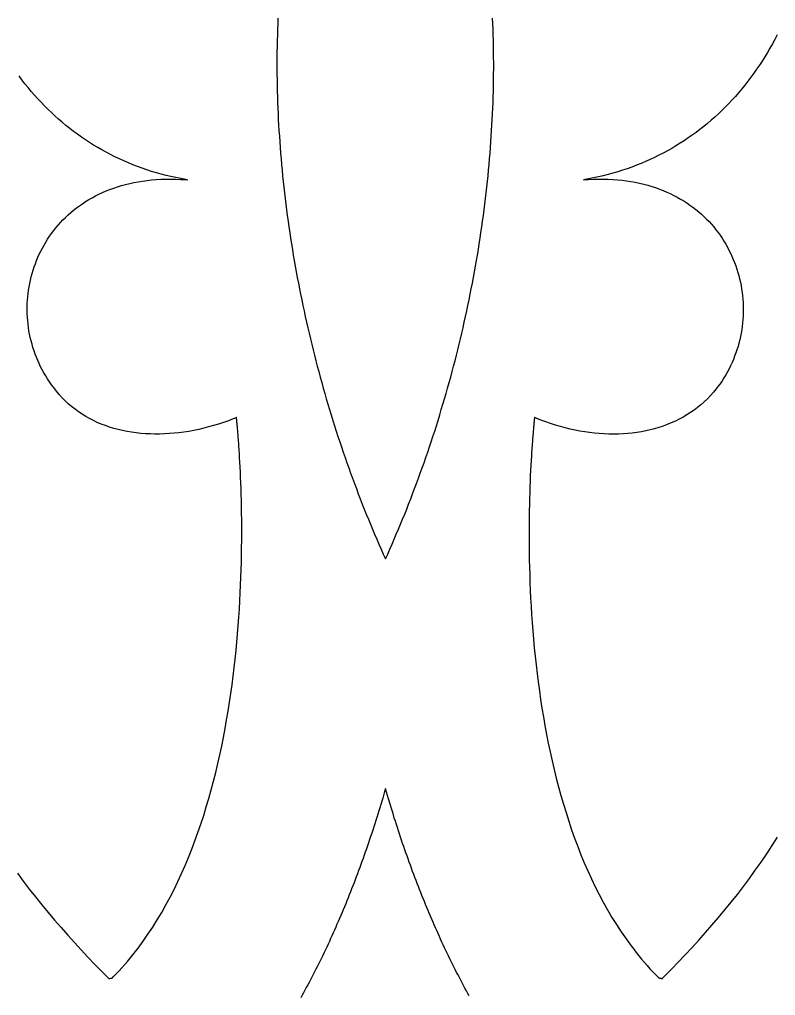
# Model space of a CAD drawing. Extents: x -52 to 64, y -91 to -51.
# Drawn here: x -24.62 to -13.07, y -79.75 to -64.84 of the extents above; entities that cross this region are included whole.
import ezdxf

# ---------------------------------------------------------------- set-up
doc = ezdxf.new("R2010")
doc.units = 0
doc.header["$MEASUREMENT"] = 0
doc.layers.add('LAYER_1', color=18, linetype='CONTINUOUS')

msp = doc.modelspace()

# ---------------------------------------------------------------- linework, layer by layer
at = {"layer": 'LAYER_1'}
for points in [[(-20.669, -64.822), (-20.672, -64.907), (-20.675, -64.992), (-20.678, -65.077), (-20.68, -65.163), (-20.682, -65.248), (-20.684, -65.334), (-20.684, -65.42), (-20.685, -65.505), (-20.685, -65.591), (-20.684, -65.677), (-20.683, -65.763), (-20.682, -65.849), (-20.68, -65.935), (-20.678, -66.021), (-20.675, -66.108), (-20.671, -66.194), (-20.668, -66.28), (-20.664, -66.367), (-20.659, -66.453), (-20.654, -66.539), (-20.648, -66.626), (-20.642, -66.712), (-20.636, -66.799), (-20.629, -66.885), (-20.622, -66.972), (-20.614, -67.058), (-20.606, -67.145), (-20.598, -67.232), (-20.589, -67.318), (-20.579, -67.405), (-20.57, -67.491), (-20.559, -67.578), (-20.549, -67.664), (-20.538, -67.75), (-20.526, -67.837), (-20.514, -67.923), (-20.502, -68.009), (-20.489, -68.096), (-20.476, -68.182), (-20.463, -68.268), (-20.449, -68.354), (-20.435, -68.44), (-20.42, -68.526), (-20.405, -68.612), (-20.389, -68.697), (-20.374, -68.783), (-20.357, -68.869), (-20.341, -68.954), (-20.324, -69.04), (-20.306, -69.125), (-20.288, -69.21), (-20.27, -69.295), (-20.252, -69.38), (-20.233, -69.465), (-20.213, -69.55), (-20.194, -69.634), (-20.174, -69.719), (-20.153, -69.803), (-20.133, -69.887), (-20.111, -69.971), (-20.09, -70.055), (-20.068, -70.139), (-20.046, -70.222), (-20.023, -70.306), (-20, -70.389), (-19.977, -70.472), (-19.954, -70.555), (-19.93, -70.637), (-19.905, -70.72), (-19.881, -70.802), (-19.856, -70.884), (-19.83, -70.966), (-19.805, -71.048), (-19.779, -71.129), (-19.752, -71.211), (-19.726, -71.292), (-19.699, -71.372), (-19.671, -71.453), (-19.644, -71.533), (-19.616, -71.613), (-19.588, -71.693), (-19.559, -71.773), (-19.53, -71.852), (-19.501, -71.931), (-19.471, -72.01), (-19.441, -72.089), (-19.411, -72.167), (-19.381, -72.245), (-19.35, -72.323), (-19.319, -72.4), (-19.288, -72.478), (-19.256, -72.554), (-19.224, -72.631), (-19.192, -72.707), (-19.159, -72.783), (-19.126, -72.859), (-19.093, -72.934), (-19.06, -73.009), (-19.026, -73.084), (-18.992, -73.009), (-18.959, -72.934), (-18.926, -72.859), (-18.893, -72.783), (-18.861, -72.707), (-18.828, -72.631), (-18.796, -72.554), (-18.765, -72.478), (-18.733, -72.4), (-18.702, -72.323), (-18.672, -72.245), (-18.641, -72.167), (-18.611, -72.089), (-18.581, -72.01), (-18.552, -71.931), (-18.523, -71.852), (-18.494, -71.773), (-18.465, -71.693), (-18.437, -71.613), (-18.409, -71.533), (-18.381, -71.453), (-18.354, -71.372), (-18.327, -71.292), (-18.301, -71.211), (-18.274, -71.129), (-18.249, -71.048), (-18.223, -70.966), (-18.198, -70.884), (-18.173, -70.802), (-18.148, -70.72), (-18.124, -70.637), (-18.1, -70.555), (-18.077, -70.472), (-18.053, -70.389), (-18.03, -70.306), (-18.008, -70.222), (-17.986, -70.139), (-17.964, -70.055), (-17.943, -69.971), (-17.922, -69.887), (-17.901, -69.803), (-17.881, -69.719), (-17.861, -69.634), (-17.841, -69.55), (-17.822, -69.465), (-17.803, -69.38), (-17.785, -69.295), (-17.767, -69.21), (-17.749, -69.125), (-17.731, -69.04), (-17.715, -68.954), (-17.698, -68.869), (-17.682, -68.783), (-17.666, -68.697), (-17.651, -68.612), (-17.636, -68.526), (-17.621, -68.44), (-17.607, -68.354), (-17.593, -68.268), (-17.58, -68.182), (-17.567, -68.096), (-17.554, -68.009), (-17.542, -67.923), (-17.53, -67.837), (-17.519, -67.75), (-17.508, -67.664), (-17.497, -67.578), (-17.487, -67.491), (-17.477, -67.405), (-17.468, -67.318), (-17.459, -67.232), (-17.451, -67.145), (-17.443, -67.058), (-17.435, -66.972), (-17.428, -66.885), (-17.421, -66.799), (-17.415, -66.712), (-17.409, -66.626), (-17.404, -66.539), (-17.399, -66.453), (-17.394, -66.367), (-17.39, -66.28), (-17.386, -66.194), (-17.383, -66.108), (-17.38, -66.021), (-17.378, -65.935), (-17.376, -65.849), (-17.375, -65.763), (-17.374, -65.677), (-17.373, -65.591), (-17.373, -65.505), (-17.374, -65.42), (-17.375, -65.334), (-17.376, -65.248), (-17.378, -65.163), (-17.38, -65.077), (-17.383, -64.992), (-17.386, -64.907), (-17.39, -64.822)], [(-13.043, -65.075), (-13.078, -65.144), (-13.114, -65.212), (-13.152, -65.279), (-13.19, -65.345), (-13.23, -65.411), (-13.27, -65.475), (-13.312, -65.539), (-13.355, -65.602), (-13.398, -65.663), (-13.443, -65.724), (-13.488, -65.784), (-13.534, -65.843), (-13.582, -65.902), (-13.63, -65.959), (-13.68, -66.015), (-13.73, -66.07), (-13.781, -66.124), (-13.833, -66.177), (-13.886, -66.23), (-13.94, -66.281), (-13.994, -66.331), (-14.05, -66.38), (-14.106, -66.428), (-14.164, -66.475), (-14.222, -66.521), (-14.281, -66.565), (-14.341, -66.609), (-14.402, -66.651), (-14.463, -66.693), (-14.525, -66.733), (-14.588, -66.772), (-14.652, -66.81), (-14.717, -66.846), (-14.782, -66.882), (-14.848, -66.916), (-14.915, -66.949), (-14.983, -66.981), (-15.051, -67.011), (-15.121, -67.041), (-15.19, -67.069), (-15.261, -67.096), (-15.332, -67.121), (-15.404, -67.145), (-15.477, -67.168), (-15.55, -67.19), (-15.624, -67.21), (-15.699, -67.229), (-15.774, -67.246), (-15.85, -67.262), (-15.926, -67.277), (-16.003, -67.29), (-15.925, -67.285), (-15.848, -67.281), (-15.772, -67.28), (-15.697, -67.28), (-15.624, -67.281), (-15.551, -67.285), (-15.48, -67.29), (-15.411, -67.297), (-15.342, -67.306), (-15.275, -67.316), (-15.209, -67.328), (-15.145, -67.341), (-15.081, -67.356), (-15.019, -67.373), (-14.958, -67.391), (-14.899, -67.41), (-14.841, -67.431), (-14.784, -67.453), (-14.728, -67.477), (-14.674, -67.501), (-14.62, -67.528), (-14.568, -67.555), (-14.518, -67.584), (-14.469, -67.613), (-14.421, -67.644), (-14.374, -67.676), (-14.328, -67.71), (-14.284, -67.744), (-14.241, -67.779), (-14.2, -67.815), (-14.16, -67.853), (-14.121, -67.891), (-14.083, -67.93), (-14.047, -67.97), (-14.011, -68.011), (-13.978, -68.053), (-13.945, -68.095), (-13.914, -68.138), (-13.884, -68.182), (-13.856, -68.227), (-13.828, -68.272), (-13.802, -68.318), (-13.778, -68.365), (-13.754, -68.412), (-13.732, -68.459), (-13.712, -68.508), (-13.692, -68.556), (-13.674, -68.605), (-13.658, -68.655), (-13.642, -68.705), (-13.628, -68.755), (-13.615, -68.806), (-13.604, -68.856), (-13.594, -68.908), (-13.585, -68.959), (-13.578, -69.01), (-13.571, -69.062), (-13.567, -69.114), (-13.563, -69.166), (-13.561, -69.218), (-13.56, -69.27), (-13.561, -69.322), (-13.563, -69.374), (-13.566, -69.426), (-13.571, -69.478), (-13.577, -69.53), (-13.584, -69.581), (-13.592, -69.633), (-13.602, -69.684), (-13.614, -69.735), (-13.626, -69.786), (-13.64, -69.837), (-13.656, -69.887), (-13.673, -69.936), (-13.691, -69.986), (-13.71, -70.035), (-13.731, -70.083), (-13.753, -70.131), (-13.777, -70.179), (-13.802, -70.226), (-13.828, -70.272), (-13.855, -70.318), (-13.884, -70.363), (-13.915, -70.408), (-13.947, -70.451), (-13.955, -70.462), (-13.957, -70.465), (-13.958, -70.467), (-13.961, -70.47), (-13.972, -70.484), (-14.015, -70.537), (-14.06, -70.588), (-14.107, -70.637), (-14.155, -70.683), (-14.206, -70.728), (-14.257, -70.77), (-14.31, -70.81), (-14.365, -70.848), (-14.421, -70.884), (-14.479, -70.918), (-14.537, -70.949), (-14.597, -70.979), (-14.659, -71.006), (-14.721, -71.031), (-14.784, -71.055), (-14.849, -71.076), (-14.914, -71.095), (-14.981, -71.112), (-15.048, -71.127), (-15.116, -71.14), (-15.185, -71.151), (-15.255, -71.16), (-15.325, -71.167), (-15.396, -71.172), (-15.468, -71.175), (-15.54, -71.176), (-15.613, -71.175), (-15.686, -71.172), (-15.759, -71.168), (-15.833, -71.161), (-15.907, -71.152), (-15.981, -71.142), (-16.056, -71.129), (-16.13, -71.115), (-16.205, -71.099), (-16.279, -71.08), (-16.354, -71.06), (-16.428, -71.039), (-16.503, -71.015), (-16.577, -70.989), (-16.651, -70.962), (-16.724, -70.933), (-16.743, -70.925), (-16.747, -70.923), (-16.748, -70.923), (-16.749, -70.923), (-16.749, -70.923), (-16.749, -70.923), (-16.749, -70.924), (-16.749, -70.927), (-16.75, -70.931), (-16.75, -70.936), (-16.751, -70.942), (-16.752, -70.949), (-16.753, -70.958), (-16.754, -70.968), (-16.755, -70.978), (-16.756, -70.99), (-16.757, -71.003), (-16.759, -71.017), (-16.76, -71.032), (-16.762, -71.049), (-16.763, -71.066), (-16.765, -71.084), (-16.767, -71.104), (-16.768, -71.124), (-16.77, -71.146), (-16.772, -71.168), (-16.774, -71.192), (-16.776, -71.216), (-16.778, -71.241), (-16.78, -71.268), (-16.782, -71.295), (-16.784, -71.323), (-16.786, -71.353), (-16.789, -71.383), (-16.791, -71.414), (-16.793, -71.446), (-16.795, -71.478), (-16.797, -71.512), (-16.801, -71.582), (-16.805, -71.655), (-16.809, -71.732), (-16.813, -71.811), (-16.817, -71.894), (-16.82, -71.98), (-16.823, -72.068), (-16.826, -72.16), (-16.828, -72.254), (-16.83, -72.351), (-16.831, -72.45), (-16.832, -72.552), (-16.833, -72.656), (-16.833, -72.763), (-16.832, -72.871), (-16.831, -72.982), (-16.829, -73.095), (-16.826, -73.209), (-16.823, -73.326), (-16.819, -73.444), (-16.814, -73.564), (-16.808, -73.685), (-16.801, -73.808), (-16.793, -73.932), (-16.784, -74.057), (-16.775, -74.184), (-16.764, -74.312), (-16.752, -74.441), (-16.739, -74.57), (-16.725, -74.701), (-16.71, -74.832), (-16.693, -74.964), (-16.675, -75.097), (-16.656, -75.23), (-16.635, -75.363), (-16.613, -75.497), (-16.59, -75.631), (-16.565, -75.765), (-16.539, -75.899), (-16.511, -76.033), (-16.481, -76.167), (-16.45, -76.3), (-16.417, -76.433), (-16.382, -76.566), (-16.346, -76.699), (-16.308, -76.83), (-16.268, -76.961), (-16.226, -77.092), (-16.183, -77.221), (-16.137, -77.349), (-16.089, -77.477), (-16.04, -77.603), (-15.988, -77.728), (-15.934, -77.851), (-15.879, -77.974), (-15.821, -78.094), (-15.76, -78.214), (-15.698, -78.331), (-15.633, -78.447), (-15.566, -78.561), (-15.497, -78.672), (-15.425, -78.782), (-15.35, -78.89), (-15.274, -78.996), (-15.234, -79.047), (-15.194, -79.099), (-15.154, -79.149), (-15.113, -79.2), (-15.071, -79.249), (-15.028, -79.298), (-14.985, -79.346), (-14.941, -79.394), (-14.897, -79.44), (-14.851, -79.487), (-14.85, -79.487), (-14.846, -79.487), (-14.841, -79.488), (-14.835, -79.49), (-14.82, -79.492), (-14.813, -79.493), (-14.806, -79.494), (-14.802, -79.495), (-14.799, -79.496), (-14.798, -79.496), (-14.798, -79.496), (-14.798, -79.496), (-14.798, -79.496), (-14.798, -79.496), (-14.797, -79.495), (-14.796, -79.494), (-14.789, -79.487), (-14.762, -79.46), (-14.656, -79.351), (-14.551, -79.242), (-14.446, -79.132), (-14.342, -79.02), (-14.24, -78.908), (-14.138, -78.794), (-14.038, -78.679), (-13.939, -78.564), (-13.841, -78.447), (-13.745, -78.328), (-13.65, -78.209), (-13.557, -78.088), (-13.465, -77.965), (-13.376, -77.842), (-13.288, -77.717), (-13.202, -77.59), (-13.119, -77.462), (-13.037, -77.333)], [(-24.65, -77.883), (-24.56, -78.006), (-24.468, -78.128), (-24.374, -78.249), (-24.278, -78.368), (-24.181, -78.486), (-24.082, -78.602), (-23.983, -78.718), (-23.882, -78.832), (-23.779, -78.945), (-23.676, -79.058), (-23.572, -79.169), (-23.467, -79.279), (-23.361, -79.388), (-23.255, -79.496), (-23.253, -79.496), (-23.25, -79.495), (-23.244, -79.494), (-23.238, -79.493), (-23.223, -79.49), (-23.216, -79.489), (-23.209, -79.488), (-23.204, -79.487), (-23.201, -79.487), (-23.201, -79.487), (-23.201, -79.487), (-23.201, -79.487), (-23.201, -79.487), (-23.201, -79.487), (-23.2, -79.486), (-23.197, -79.483), (-23.186, -79.471), (-23.141, -79.425), (-23.097, -79.378), (-23.054, -79.33), (-23.011, -79.282), (-22.969, -79.233), (-22.927, -79.183), (-22.887, -79.133), (-22.846, -79.082), (-22.807, -79.03), (-22.73, -78.925), (-22.655, -78.818), (-22.583, -78.709), (-22.513, -78.598), (-22.445, -78.485), (-22.38, -78.37), (-22.317, -78.253), (-22.256, -78.134), (-22.198, -78.014), (-22.141, -77.892), (-22.087, -77.769), (-22.035, -77.645), (-21.985, -77.519), (-21.937, -77.392), (-21.891, -77.264), (-21.846, -77.135), (-21.804, -77.005), (-21.764, -76.874), (-21.725, -76.743), (-21.688, -76.61), (-21.653, -76.478), (-21.62, -76.345), (-21.588, -76.211), (-21.558, -76.077), (-21.529, -75.944), (-21.502, -75.81), (-21.477, -75.675), (-21.453, -75.542), (-21.43, -75.408), (-21.409, -75.274), (-21.389, -75.141), (-21.371, -75.008), (-21.354, -74.876), (-21.338, -74.745), (-21.323, -74.614), (-21.31, -74.484), (-21.297, -74.355), (-21.286, -74.227), (-21.276, -74.1), (-21.267, -73.974), (-21.259, -73.849), (-21.251, -73.726), (-21.245, -73.604), (-21.24, -73.484), (-21.235, -73.365), (-21.231, -73.248), (-21.228, -73.133), (-21.226, -73.019), (-21.224, -72.908), (-21.223, -72.798), (-21.222, -72.691), (-21.223, -72.586), (-21.223, -72.484), (-21.224, -72.384), (-21.226, -72.286), (-21.228, -72.191), (-21.23, -72.099), (-21.233, -72.009), (-21.236, -71.922), (-21.239, -71.839), (-21.243, -71.758), (-21.247, -71.68), (-21.251, -71.606), (-21.255, -71.535), (-21.257, -71.501), (-21.259, -71.467), (-21.261, -71.435), (-21.263, -71.403), (-21.265, -71.373), (-21.267, -71.343), (-21.269, -71.314), (-21.271, -71.286), (-21.273, -71.259), (-21.275, -71.233), (-21.277, -71.208), (-21.279, -71.184), (-21.281, -71.161), (-21.282, -71.138), (-21.284, -71.117), (-21.286, -71.097), (-21.288, -71.078), (-21.289, -71.06), (-21.291, -71.043), (-21.292, -71.027), (-21.294, -71.012), (-21.295, -70.999), (-21.296, -70.986), (-21.297, -70.975), (-21.298, -70.964), (-21.299, -70.955), (-21.3, -70.947), (-21.301, -70.94), (-21.302, -70.934), (-21.302, -70.929), (-21.302, -70.926), (-21.303, -70.924), (-21.303, -70.923), (-21.303, -70.923), (-21.303, -70.923), (-21.304, -70.923), (-21.306, -70.924), (-21.315, -70.928), (-21.353, -70.943), (-21.427, -70.971), (-21.502, -70.998), (-21.578, -71.023), (-21.653, -71.046), (-21.729, -71.067), (-21.804, -71.087), (-21.88, -71.104), (-21.955, -71.12), (-22.031, -71.134), (-22.106, -71.145), (-22.181, -71.155), (-22.255, -71.163), (-22.33, -71.169), (-22.404, -71.174), (-22.477, -71.176), (-22.55, -71.176), (-22.623, -71.174), (-22.695, -71.171), (-22.766, -71.165), (-22.836, -71.157), (-22.906, -71.148), (-22.975, -71.136), (-23.043, -71.122), (-23.11, -71.107), (-23.176, -71.089), (-23.241, -71.069), (-23.305, -71.047), (-23.368, -71.023), (-23.429, -70.997), (-23.489, -70.969), (-23.548, -70.939), (-23.606, -70.907), (-23.662, -70.872), (-23.717, -70.836), (-23.77, -70.797), (-23.822, -70.756), (-23.872, -70.713), (-23.92, -70.668), (-23.966, -70.621), (-24.011, -70.571), (-24.054, -70.52), (-24.095, -70.466), (-24.127, -70.422), (-24.159, -70.378), (-24.189, -70.333), (-24.217, -70.288), (-24.244, -70.241), (-24.27, -70.195), (-24.295, -70.147), (-24.318, -70.099), (-24.339, -70.051), (-24.36, -70.002), (-24.379, -69.953), (-24.396, -69.903), (-24.412, -69.853), (-24.427, -69.803), (-24.441, -69.752), (-24.453, -69.701), (-24.463, -69.65), (-24.473, -69.599), (-24.481, -69.547), (-24.487, -69.495), (-24.493, -69.443), (-24.497, -69.391), (-24.499, -69.339), (-24.5, -69.287), (-24.5, -69.235), (-24.499, -69.183), (-24.496, -69.131), (-24.492, -69.079), (-24.486, -69.028), (-24.479, -68.976), (-24.471, -68.925), (-24.462, -68.873), (-24.451, -68.822), (-24.438, -68.772), (-24.425, -68.721), (-24.41, -68.671), (-24.394, -68.622), (-24.376, -68.573), (-24.357, -68.524), (-24.337, -68.475), (-24.315, -68.428), (-24.293, -68.38), (-24.268, -68.334), (-24.243, -68.287), (-24.216, -68.242), (-24.188, -68.197), (-24.158, -68.153), (-24.128, -68.109), (-24.095, -68.067), (-24.062, -68.025), (-24.027, -67.984), (-23.991, -67.943), (-23.954, -67.904), (-23.915, -67.865), (-23.875, -67.828), (-23.834, -67.791), (-23.791, -67.755), (-23.747, -67.721), (-23.702, -67.687), (-23.656, -67.655), (-23.608, -67.624), (-23.559, -67.593), (-23.509, -67.564), (-23.457, -67.537), (-23.404, -67.51), (-23.35, -67.485), (-23.294, -67.461), (-23.237, -67.438), (-23.179, -67.417), (-23.12, -67.397), (-23.059, -67.379), (-22.997, -67.362), (-22.934, -67.346), (-22.869, -67.332), (-22.804, -67.32), (-22.737, -67.309), (-22.668, -67.3), (-22.599, -67.292), (-22.528, -67.287), (-22.456, -67.282), (-22.382, -67.28), (-22.307, -67.279), (-22.231, -67.281), (-22.154, -67.284), (-22.076, -67.288), (-22.056, -67.29), (-22.051, -67.29), (-22.05, -67.29), (-22.05, -67.29), (-22.051, -67.29), (-22.056, -67.289), (-22.075, -67.286), (-22.152, -67.272), (-22.228, -67.257), (-22.304, -67.241), (-22.379, -67.223), (-22.453, -67.203), (-22.527, -67.183), (-22.6, -67.161), (-22.673, -67.137), (-22.744, -67.113), (-22.815, -67.087), (-22.886, -67.06), (-22.955, -67.031), (-23.024, -67.001), (-23.092, -66.97), (-23.16, -66.938), (-23.226, -66.905), (-23.292, -66.87), (-23.358, -66.834), (-23.422, -66.797), (-23.486, -66.759), (-23.548, -66.719), (-23.61, -66.679), (-23.672, -66.637), (-23.732, -66.594), (-23.792, -66.55), (-23.85, -66.505), (-23.908, -66.459), (-23.965, -66.412), (-24.021, -66.364), (-24.077, -66.314), (-24.131, -66.264), (-24.185, -66.212), (-24.237, -66.16), (-24.289, -66.106), (-24.34, -66.052), (-24.39, -65.996), (-24.439, -65.94), (-24.487, -65.882), (-24.534, -65.824), (-24.58, -65.764), (-24.625, -65.704)], [(-17.747, -79.761), (-17.769, -79.722), (-17.79, -79.682), (-17.812, -79.643), (-17.833, -79.603), (-17.855, -79.563), (-17.876, -79.523), (-17.897, -79.482), (-17.918, -79.441), (-17.939, -79.401), (-17.96, -79.359), (-17.981, -79.318), (-18.001, -79.277), (-18.022, -79.235), (-18.043, -79.193), (-18.063, -79.151), (-18.083, -79.109), (-18.104, -79.066), (-18.124, -79.024), (-18.144, -78.981), (-18.164, -78.938), (-18.184, -78.895), (-18.203, -78.852), (-18.223, -78.808), (-18.242, -78.764), (-18.262, -78.721), (-18.281, -78.677), (-18.3, -78.632), (-18.32, -78.588), (-18.339, -78.544), (-18.358, -78.499), (-18.376, -78.454), (-18.395, -78.409), (-18.414, -78.364), (-18.432, -78.319), (-18.451, -78.273), (-18.469, -78.228), (-18.487, -78.182), (-18.505, -78.136), (-18.523, -78.09), (-18.541, -78.044), (-18.559, -77.997), (-18.577, -77.951), (-18.594, -77.904), (-18.612, -77.858), (-18.629, -77.811), (-18.646, -77.764), (-18.663, -77.716), (-18.68, -77.669), (-18.697, -77.622), (-18.714, -77.574), (-18.731, -77.527), (-18.747, -77.479), (-18.764, -77.431), (-18.78, -77.383), (-18.796, -77.335), (-18.812, -77.286), (-18.828, -77.238), (-18.844, -77.19), (-18.86, -77.141), (-18.875, -77.092), (-18.891, -77.043), (-18.906, -76.995), (-18.921, -76.945), (-18.936, -76.896), (-18.951, -76.847), (-18.981, -76.748), (-19.01, -76.649), (-19.025, -76.6), (-19.025, -76.596), (-19.026, -76.595), (-19.026, -76.594), (-19.026, -76.594), (-19.026, -76.594), (-19.026, -76.594), (-19.026, -76.595), (-19.028, -76.601), (-19.032, -76.613), (-19.039, -76.638), (-19.068, -76.737), (-19.098, -76.836), (-19.112, -76.885), (-19.128, -76.935), (-19.143, -76.984), (-19.158, -77.033), (-19.174, -77.081), (-19.189, -77.13), (-19.205, -77.179), (-19.221, -77.227), (-19.237, -77.276), (-19.253, -77.324), (-19.269, -77.372), (-19.285, -77.42), (-19.301, -77.468), (-19.318, -77.516), (-19.335, -77.564), (-19.351, -77.611), (-19.368, -77.659), (-19.385, -77.706), (-19.402, -77.753), (-19.419, -77.8), (-19.437, -77.847), (-19.454, -77.894), (-19.472, -77.941), (-19.489, -77.987), (-19.507, -78.033), (-19.525, -78.08), (-19.543, -78.126), (-19.561, -78.172), (-19.579, -78.217), (-19.597, -78.263), (-19.616, -78.309), (-19.634, -78.354), (-19.653, -78.399), (-19.672, -78.444), (-19.69, -78.489), (-19.709, -78.534), (-19.728, -78.578), (-19.748, -78.623), (-19.767, -78.667), (-19.786, -78.711), (-19.806, -78.755), (-19.825, -78.798), (-19.845, -78.842), (-19.864, -78.885), (-19.884, -78.929), (-19.904, -78.972), (-19.924, -79.014), (-19.944, -79.057), (-19.965, -79.099), (-19.985, -79.142), (-20.005, -79.184), (-20.026, -79.226), (-20.046, -79.267), (-20.067, -79.309), (-20.088, -79.35), (-20.109, -79.391), (-20.13, -79.432), (-20.151, -79.473), (-20.172, -79.514), (-20.193, -79.554), (-20.214, -79.594), (-20.236, -79.634), (-20.257, -79.674), (-20.279, -79.713), (-20.301, -79.752), (-20.322, -79.792)]]:
    msp.add_lwpolyline(points, dxfattribs=at)

doc.saveas('drawing.dxf')
